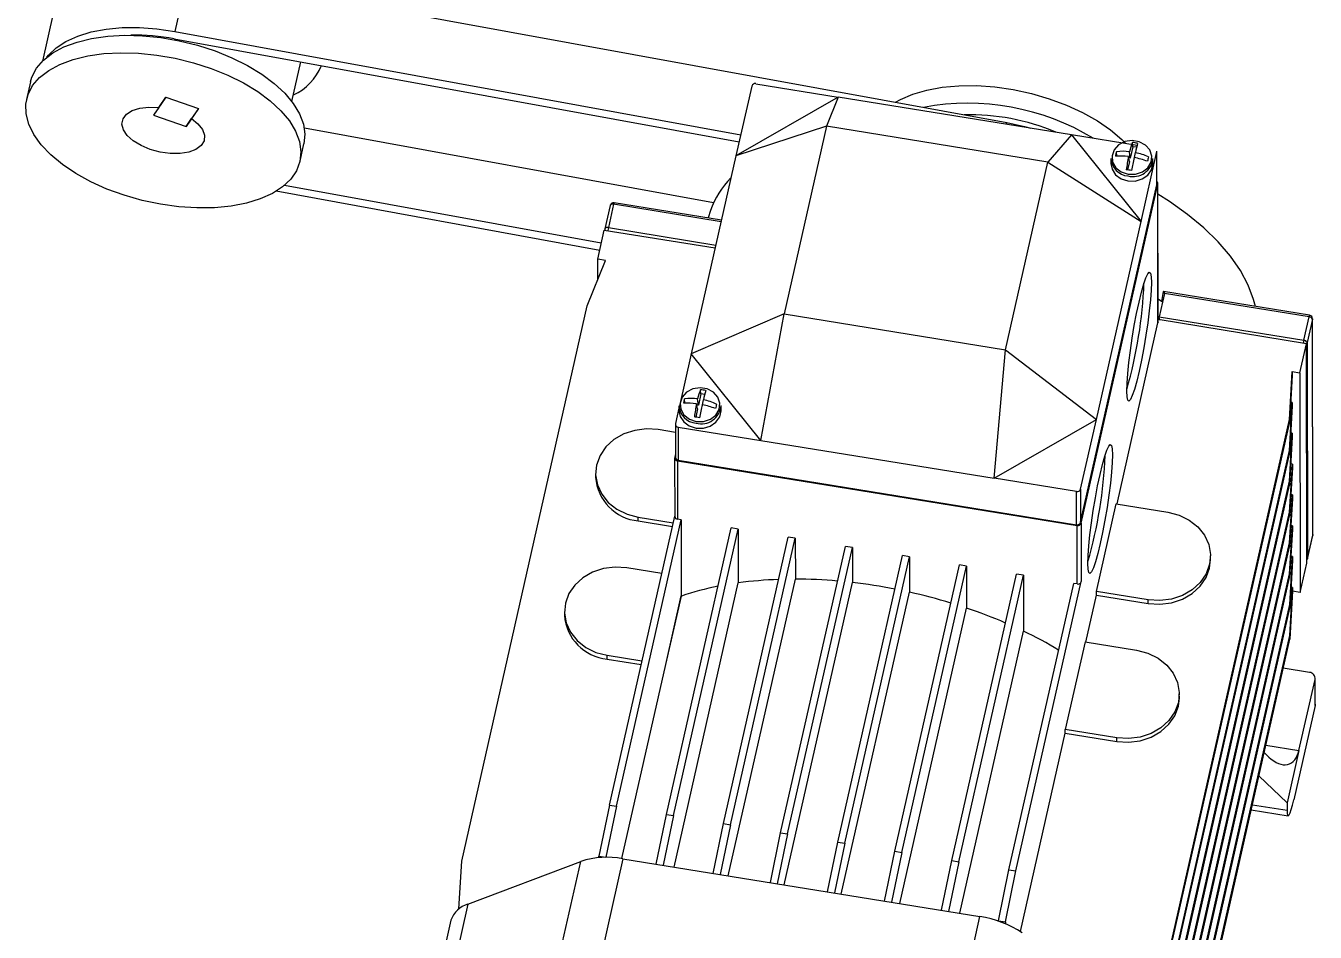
# Model space of a CAD drawing. Header units: millimetres. Extents: x 15 to 415, y 5 to 292.
# Drawn here: x 99.2 to 160.6, y 124.3 to 167.4 of the extents above; entities that cross this region are included whole.
import ezdxf

# ---------------------------------------------------------------- set-up
doc = ezdxf.new("R2010")
doc.units = ezdxf.units.MM

msp = doc.modelspace()

# ---------------------------------------------------------------- linework, layer by layer
at = {"color": 7, "linetype": 'Continuous', "lineweight": 25}
for p, q in [((106.961, 169.922), (106.333, 167.146)), ((106.961, 169.922), (145.891, 162.811)), ((100.55, 167.999), (100.036, 165.726)), ((106.309, 166.797), (133.169, 161.891)), ((106.333, 167.146), (133.246, 162.231)), ((111.905, 163.808), (112.332, 165.697)), ((99.472, 164.742), (99.284, 163.91)), ((133.77, 164.548), (133.019, 161.225)), ((133.965, 164.661), (137.884, 164.026)), ((105.906, 164.014), (105.32, 163.159)), ((105.574, 163.529), (105.908, 164.016)), ((105.906, 164.014), (107.46, 163.483)), ((105.908, 164.016), (107.461, 163.485)), ((137.884, 164.026), (133.019, 161.225)), ((137.884, 164.026), (137.33, 162.635)), ((148.981, 162.229), (137.884, 164.026)), ((105.574, 163.529), (105.32, 163.159)), ((105.32, 163.159), (106.874, 162.627)), ((105.32, 163.159), (106.874, 162.627)), ((107.46, 163.483), (106.874, 162.627)), ((107.461, 163.485), (107.127, 162.998)), ((107.46, 163.483), (107.46, 163.485)), ((106.874, 162.627), (107.127, 162.998)), ((131.956, 158.988), (112.494, 162.543)), ((137.33, 162.635), (133.019, 161.225)), ((137.33, 162.635), (135.314, 153.714)), ((147.853, 160.931), (137.33, 162.635)), ((145.891, 162.811), (145.874, 162.733)), ((148.981, 162.229), (147.853, 160.931)), ((148.981, 162.229), (152.283, 158.107)), ((152.093, 161.726), (148.981, 162.229)), ((112.289, 160.971), (112.478, 161.803)), ((151.132, 161.227), (151.11, 161.426)), ((151.771, 161.124), (151.736, 161.426)), ((151.893, 161.665), (151.771, 161.124)), ((151.893, 161.665), (151.87, 161.864)), ((152.071, 161.636), (151.893, 161.665)), ((151.971, 161.145), (152.012, 161.381)), ((152.283, 158.107), (153.034, 161.43)), ((153.034, 161.43), (153.037, 161.456)), ((153.036, 159.856), (153.034, 161.43)), ((153.039, 159.883), (153.037, 161.456)), ((133.019, 161.225), (130.893, 151.817)), ((145.837, 152.01), (147.853, 160.931)), ((147.853, 160.931), (152.283, 158.107)), ((150.848, 161.103), (150.848, 160.866)), ((151.132, 161.227), (151.131, 161.22)), ((151.173, 161.221), (151.132, 161.227)), ((151.734, 160.962), (151.644, 160.563)), ((151.734, 160.962), (151.684, 161.192)), ((151.771, 161.124), (151.696, 161.136)), ((152.848, 160.87), (152.848, 161.106)), ((126.539, 156.733), (111.154, 159.544)), ((126.615, 157.073), (111.549, 159.825)), ((149.408, 143.802), (153.036, 159.856)), ((149.435, 143.769), (153.075, 159.878)), ((153.039, 159.883), (153.036, 159.856)), ((153.087, 153.295), (153.075, 159.878)), ((153.09, 153.322), (153.078, 159.905)), ((127.041, 158.872), (126.79, 157.762)), ((127.203, 158.924), (126.953, 157.814)), ((132.312, 158.097), (127.203, 158.924)), ((132.329, 158.175), (127.23, 159)), ((131.812, 158.626), (131.695, 158.277)), ((126.444, 156.314), (126.757, 157.702)), ((126.757, 157.702), (132.029, 156.848)), ((126.786, 157.725), (126.786, 157.697)), ((126.953, 157.814), (132.061, 156.987)), ((150.157, 148.699), (152.283, 158.107)), ((125.942, 154.093), (126.812, 156.254)), ((126.812, 156.254), (126.444, 156.314)), ((126.446, 155.344), (126.444, 156.314)), ((153.329, 154.773), (153.255, 154.302)), ((153.401, 154.683), (153.307, 154.267)), ((160.296, 153.647), (153.35, 154.772)), ((160.269, 153.571), (153.401, 154.683)), ((119.977, 127.695), (125.942, 154.093)), ((153.307, 154.267), (153.088, 154.417)), ((153.307, 154.267), (153.15, 153.573)), ((135.314, 153.714), (130.893, 151.817)), ((134.194, 147.694), (135.314, 153.714)), ((135.314, 153.714), (145.837, 152.01)), ((151.14, 144.677), (153.087, 153.295)), ((153.09, 153.322), (153.087, 153.295)), ((160.15, 152.296), (153.09, 153.439)), ((153.15, 153.573), (160.018, 152.461)), ((160.018, 152.461), (160.269, 153.571)), ((160.433, 153.456), (160.182, 152.346)), ((160.436, 153.483), (160.433, 153.456)), ((160.451, 143.192), (160.433, 153.456)), ((160.454, 143.219), (160.436, 153.483)), ((159.837, 150.908), (160.15, 152.296)), ((160.169, 141.855), (160.15, 152.296)), ((160.182, 152.346), (160.2, 142.082)), ((130.893, 151.817), (130.315, 149.259)), ((134.194, 147.694), (130.893, 151.817)), ((145.291, 145.898), (145.837, 152.01)), ((145.837, 152.01), (150.157, 148.699)), ((159.335, 148.687), (159.468, 150.967)), ((159.468, 150.967), (159.837, 150.908)), ((159.468, 150.967), (159.469, 150.788)), ((159.837, 150.908), (159.855, 140.467)), ((159.469, 150.788), (159.335, 148.508)), ((130.593, 149.472), (130.571, 149.67)), ((131.232, 149.369), (131.197, 149.671)), ((131.354, 149.91), (131.232, 149.369)), ((131.354, 149.91), (131.331, 150.108)), ((131.532, 149.881), (131.354, 149.91)), ((131.432, 149.39), (131.473, 149.626)), ((130.309, 149.236), (130.142, 148.494)), ((130.309, 149.347), (130.309, 149.111)), ((130.593, 149.472), (130.592, 149.464)), ((130.634, 149.466), (130.593, 149.472)), ((131.195, 149.206), (131.105, 148.808)), ((131.195, 149.206), (131.144, 149.437)), ((131.232, 149.369), (131.157, 149.381)), ((132.309, 149.115), (132.309, 149.351)), ((159.337, 147.221), (159.471, 149.501)), ((159.471, 149.322), (159.338, 147.042)), ((159.471, 149.501), (159.394, 149.514)), ((159.471, 149.501), (159.471, 149.322)), ((130.139, 148.467), (130.141, 146.894)), ((145.291, 145.898), (150.157, 148.699)), ((149.406, 145.375), (150.157, 148.699)), ((153.369, 122.289), (159.335, 148.687)), ((153.37, 122.109), (159.335, 148.508)), ((159.335, 148.687), (159.335, 148.508)), ((130.139, 148.076), (129.316, 148.21)), ((130.274, 148.329), (130.277, 146.755)), ((130.274, 148.329), (134.194, 147.694)), ((159.34, 145.756), (159.474, 148.036)), ((159.474, 147.856), (159.34, 145.576)), ((159.474, 148.036), (159.397, 148.048)), ((159.474, 148.036), (159.474, 147.856)), ((134.194, 147.694), (145.291, 145.898)), ((153.372, 120.823), (159.337, 147.221)), ((159.337, 147.221), (159.338, 147.042)), ((130.102, 146.871), (130.107, 144.086)), ((130.141, 147.056), (130.105, 146.898)), ((130.238, 146.733), (149.24, 143.656)), ((130.238, 146.733), (130.243, 143.948)), ((130.277, 146.755), (149.213, 143.689)), ((153.372, 120.643), (159.338, 147.042)), ((159.343, 144.29), (159.476, 146.57)), ((159.476, 146.57), (159.399, 146.582)), ((159.476, 146.57), (159.477, 146.39)), ((126.346, 146.124), (126.346, 145.947)), ((159.477, 146.39), (159.343, 144.11)), ((149.211, 145.263), (145.291, 145.898)), ((149.406, 145.375), (149.408, 143.802)), ((153.375, 119.357), (159.34, 145.756)), ((153.375, 119.177), (159.34, 145.576)), ((159.34, 145.756), (159.34, 145.576)), ((149.213, 143.689), (149.211, 145.263)), ((159.345, 142.824), (159.479, 145.104)), ((159.479, 144.924), (159.346, 142.644)), ((159.479, 145.104), (159.402, 145.116)), ((159.479, 145.104), (159.479, 144.924)), ((127.001, 130.354), (130.107, 144.1)), ((150.16, 140.52), (151.101, 144.683)), ((151.101, 144.683), (153.556, 144.285)), ((153.377, 117.891), (159.343, 144.29)), ((153.377, 117.712), (159.343, 144.11)), ((159.343, 144.29), (159.343, 144.11)), ((127.333, 130.301), (130.411, 143.92)), ((128.375, 144.047), (130.035, 143.778)), ((128.375, 143.87), (128.375, 144.047)), ((128.375, 143.87), (129.996, 143.607)), ((129.715, 129.915), (132.793, 143.535)), ((130.047, 129.861), (133.125, 143.481)), ((130.411, 143.92), (130.243, 143.948)), ((130.411, 143.92), (130.418, 140.299)), ((133.125, 143.481), (132.793, 143.535)), ((133.125, 143.481), (133.13, 140.922)), ((149.245, 140.871), (149.24, 143.656)), ((149.435, 143.769), (149.44, 140.983)), ((159.348, 141.358), (159.482, 143.638)), ((159.482, 143.638), (159.405, 143.65)), ((159.482, 143.638), (159.482, 143.458)), ((132.429, 129.476), (135.507, 143.095)), ((132.761, 129.422), (135.839, 143.042)), ((135.839, 143.042), (135.507, 143.095)), ((135.839, 143.042), (135.842, 141.098)), ((159.482, 143.458), (159.348, 141.179)), ((160.199, 142.072), (160.45, 143.182)), ((160.2, 142.082), (160.451, 143.192)), ((160.451, 143.192), (160.45, 143.182)), ((160.454, 143.219), (160.451, 143.192)), ((135.143, 129.036), (138.221, 142.656)), ((135.475, 128.983), (138.553, 142.602)), ((138.553, 142.602), (138.221, 142.656)), ((138.553, 142.602), (138.556, 140.938)), ((153.38, 116.425), (159.345, 142.824)), ((153.38, 116.246), (159.346, 142.644)), ((159.345, 142.824), (159.346, 142.644)), ((129.491, 141.372), (127.832, 141.641)), ((137.857, 128.597), (140.935, 142.217)), ((138.189, 128.543), (141.267, 142.163)), ((140.571, 128.158), (143.649, 141.777)), ((140.903, 128.104), (143.981, 141.723)), ((141.267, 142.163), (140.935, 142.217)), ((141.267, 142.163), (141.27, 140.481)), ((143.981, 141.723), (143.649, 141.777)), ((143.981, 141.723), (143.984, 139.724)), ((155.586, 142.032), (155.586, 142.208)), ((159.351, 139.892), (159.484, 142.172)), ((159.485, 141.993), (159.351, 139.713)), ((159.484, 142.172), (159.407, 142.184)), ((159.484, 142.172), (159.485, 141.993)), ((159.855, 140.467), (160.169, 141.855)), ((160.2, 142.082), (160.199, 142.072)), ((132.655, 126.994), (135.842, 141.098)), ((143.285, 127.718), (146.363, 141.338)), ((143.617, 127.664), (146.695, 141.284)), ((146.695, 141.284), (146.363, 141.338)), ((146.695, 141.284), (146.699, 138.622)), ((153.382, 114.959), (159.348, 141.358)), ((153.383, 114.78), (159.348, 141.179)), ((159.348, 141.358), (159.348, 141.179)), ((130.076, 127.411), (133.13, 140.922)), ((135.308, 126.564), (138.556, 140.938)), ((138.025, 126.124), (141.27, 140.481)), ((145.999, 127.279), (149.077, 140.898)), ((146.331, 127.225), (149.44, 140.983)), ((149.245, 140.871), (149.077, 140.898)), ((150.16, 140.343), (150.16, 140.52)), ((152.615, 140.122), (150.16, 140.52)), ((159.353, 138.426), (159.487, 140.706)), ((159.487, 140.527), (159.354, 138.247)), ((159.487, 140.706), (159.41, 140.718)), ((159.487, 140.706), (159.487, 140.527)), ((159.855, 140.467), (159.487, 140.527)), ((129.682, 137.046), (130.418, 140.299)), ((129.689, 137.046), (130.424, 140.298)), ((130.418, 140.299), (130.424, 140.298)), ((149.655, 138.108), (150.16, 140.343)), ((150.16, 140.343), (152.616, 139.945)), ((152.616, 139.945), (152.615, 140.122)), ((153.385, 113.493), (159.351, 139.892)), ((159.351, 139.892), (159.351, 139.713)), ((124.861, 139.555), (124.861, 139.378)), ((140.809, 125.673), (143.984, 139.724)), ((153.385, 113.314), (159.351, 139.713)), ((143.669, 125.211), (146.699, 138.622)), ((149.616, 138.114), (148.676, 133.951)), ((149.616, 138.114), (152.072, 137.717)), ((153.388, 112.027), (159.353, 138.426)), ((153.388, 111.848), (159.354, 138.247)), ((159.353, 138.426), (159.354, 138.247)), ((126.891, 137.478), (128.55, 137.209)), ((126.891, 137.301), (126.891, 137.478)), ((126.891, 137.301), (128.512, 137.039)), ((127.597, 127.812), (129.682, 137.042)), ((129.682, 137.042), (129.689, 137.046)), ((129.682, 137.042), (129.682, 137.046)), ((160.29, 136.666), (159.042, 136.868)), ((159.791, 132.958), (160.555, 136.335)), ((160.557, 135.097), (160.555, 136.335)), ((160.563, 135.151), (160.561, 136.389)), ((154.102, 135.463), (154.101, 135.64)), ((160.557, 135.097), (159.543, 130.61)), ((160.563, 135.151), (160.557, 135.097)), ((146.544, 124.34), (148.676, 133.774)), ((148.676, 133.774), (148.676, 133.951)), ((151.131, 133.554), (148.676, 133.951)), ((148.676, 133.774), (151.131, 133.377)), ((151.131, 133.377), (151.131, 133.554)), ((158.216, 133.213), (159.791, 132.958)), ((158.135, 132.853), (158.364, 132.635)), ((159.791, 132.958), (159.227, 130.46)), ((157.884, 131.743), (159.227, 130.46)), ((127.001, 130.354), (126.5, 127.935)), ((127.333, 130.301), (126.832, 127.881)), ((127.001, 130.354), (127.333, 130.301)), ((157.52, 130.133), (159.275, 129.849)), ((157.575, 130.374), (159.228, 130.107)), ((159.227, 130.46), (159.228, 130.107)), ((129.225, 127.549), (129.715, 129.915)), ((130.047, 129.861), (129.557, 127.495)), ((129.715, 129.915), (130.047, 129.861)), ((131.939, 127.11), (132.429, 129.476)), ((132.761, 129.422), (132.271, 127.056)), ((132.429, 129.476), (132.761, 129.422)), ((134.653, 126.67), (135.143, 129.036)), ((135.475, 128.983), (134.985, 126.616)), ((135.143, 129.036), (135.475, 128.983)), ((137.367, 126.231), (137.857, 128.597)), ((138.189, 128.543), (137.699, 126.177)), ((137.857, 128.597), (138.189, 128.543)), ((140.081, 125.791), (140.571, 128.158)), ((140.571, 128.158), (140.903, 128.104)), ((119.843, 125.42), (119.977, 127.695)), ((120.274, 125.65), (125.638, 127.681)), ((124.612, 123.142), (125.638, 127.681)), ((126.5, 127.935), (126.832, 127.881)), ((126.5, 127.86), (126.5, 127.935)), ((127.644, 127.805), (126.618, 123.266)), ((126.832, 127.872), (126.832, 127.881)), ((127.644, 127.805), (144.622, 125.056)), ((140.903, 128.104), (140.413, 125.738)), ((142.795, 125.352), (143.285, 127.718)), ((143.617, 127.664), (143.126, 125.298)), ((143.285, 127.718), (143.617, 127.664)), ((145.497, 124.86), (145.999, 127.279)), ((145.829, 124.806), (146.331, 127.225)), ((145.999, 127.279), (146.331, 127.225)), ((120.274, 125.65), (119.248, 121.111)), ((119.464, 124.878), (118.438, 120.339)), ((143.596, 120.517), (144.622, 125.056)), ((145.497, 124.86), (145.829, 124.806)), ((145.497, 124.86), (145.497, 124.84)), ((145.829, 124.806), (145.83, 124.715))]:
    msp.add_line(p, q, dxfattribs=at)
at = {"color": 7, "linetype": 'Continuous', "lineweight": 25, "flags": 128}
for points in [[(99.762, 165.398), (100.094, 165.782), (100.53, 166.12), (101.063, 166.408), (101.684, 166.64), (102.381, 166.812), (103.143, 166.92), (103.955, 166.964), (104.803, 166.942), (105.672, 166.854), (106.546, 166.702), (107.411, 166.489), (108.249, 166.219), (109.047, 165.896), (109.791, 165.526), (110.466, 165.116), (111.061, 164.673), (111.565, 164.206), (111.97, 163.721), (112.267, 163.229), (112.452, 162.737), (112.522, 162.255), (112.478, 161.803)], [(100.249, 165.917), (100.321, 166.009), (100.689, 166.363), (101.157, 166.669), (101.717, 166.923), (102.358, 167.119), (103.07, 167.253), (103.838, 167.324), (104.648, 167.33), (105.485, 167.27), (106.333, 167.146)], [(99.574, 164.566), (99.905, 164.949), (100.341, 165.288), (100.875, 165.576), (101.495, 165.807), (102.193, 165.979), (102.954, 166.088), (103.766, 166.131), (104.615, 166.109), (105.484, 166.021), (106.358, 165.869), (107.222, 165.656), (108.061, 165.386), (108.859, 165.063), (109.602, 164.694), (110.278, 164.284), (110.873, 163.841), (111.377, 163.373), (111.781, 162.889), (112.079, 162.396), (112.264, 161.904), (112.334, 161.422), (112.287, 160.958), (112.124, 160.521), (111.847, 160.118), (111.463, 159.756), (110.977, 159.442), (110.399, 159.181), (109.738, 158.979), (109.007, 158.839), (108.219, 158.762), (107.387, 158.752), (106.526, 158.807), (105.652, 158.927), (104.781, 159.11), (103.928, 159.352), (103.107, 159.649), (102.335, 159.996), (101.624, 160.387), (100.988, 160.814), (100.437, 161.271), (99.981, 161.748), (99.63, 162.237), (99.388, 162.731), (99.26, 163.219), (99.249, 163.693), (99.354, 164.144), (99.574, 164.566)], [(99.472, 164.742), (99.542, 164.977), (99.762, 165.398)], [(140.604, 163.777), (140.836, 163.907), (141.424, 164.162), (142.092, 164.358), (142.83, 164.492), (143.623, 164.562), (144.459, 164.566), (145.321, 164.504), (146.196, 164.377), (147.066, 164.188), (147.916, 163.94), (148.732, 163.638), (149.499, 163.286), (150.203, 162.891), (150.831, 162.461), (151.373, 162.002), (151.564, 161.811)], [(107.127, 162.998), (107.437, 162.747), (107.647, 162.478), (107.745, 162.207), (107.724, 161.95), (107.586, 161.722), (107.339, 161.538), (106.999, 161.408), (106.585, 161.341), (106.122, 161.34), (105.64, 161.406), (105.166, 161.534), (104.73, 161.717), (104.358, 161.944), (104.072, 162.201), (103.89, 162.472), (103.823, 162.741), (103.874, 162.992), (104.041, 163.21), (104.314, 163.381), (104.675, 163.495), (105.104, 163.546), (105.574, 163.529)], [(107.127, 162.998), (107.437, 162.747), (107.647, 162.478), (107.745, 162.207), (107.724, 161.95), (107.586, 161.722), (107.339, 161.538), (106.999, 161.408), (106.585, 161.341), (106.122, 161.34), (105.64, 161.406), (105.166, 161.534), (104.73, 161.717), (104.358, 161.944), (104.072, 162.201), (103.89, 162.472), (103.823, 162.741), (103.874, 162.992), (104.041, 163.21), (104.314, 163.381), (104.675, 163.495), (105.104, 163.546), (105.574, 163.529)], [(145.891, 162.811), (146.736, 162.625), (147.033, 162.545)], [(151.669, 160.357), (152.019, 160.355), (152.346, 160.461), (152.605, 160.661), (152.763, 160.926), (152.797, 161.221), (152.702, 161.507), (152.493, 161.744), (152.196, 161.901), (151.852, 161.957), (151.508, 161.904), (151.209, 161.748), (150.997, 161.512), (150.9, 161.227), (150.931, 160.932), (151.085, 160.666), (151.343, 160.465), (151.669, 160.357)], [(150.848, 160.866), (150.904, 160.59), (151.073, 160.333), (151.336, 160.14), (151.66, 160.036), (152.008, 160.031), (152.336, 160.128), (152.605, 160.314), (152.783, 160.567), (152.848, 160.856), (152.848, 160.87)], [(127.203, 158.924), (127.171, 158.928), (127.141, 158.927), (127.113, 158.924), (127.088, 158.917), (127.067, 158.907), (127.052, 158.894), (127.043, 158.879), (127.041, 158.872)], [(157.719, 154.064), (157.635, 154.393), (157.376, 155.083), (157.007, 155.775), (156.529, 156.464), (155.948, 157.142), (155.268, 157.804), (154.495, 158.445), (153.637, 159.058), (153.079, 159.413)], [(126.953, 157.814), (126.921, 157.817), (126.89, 157.817), (126.862, 157.814), (126.837, 157.807), (126.817, 157.797), (126.801, 157.784), (126.792, 157.769), (126.79, 157.762)], [(152.184, 154.274), (152.298, 154.747), (152.408, 155.138), (152.509, 155.432), (152.598, 155.619), (152.671, 155.691), (152.725, 155.645), (152.759, 155.483), (152.771, 155.212), (152.76, 154.841), (152.727, 154.385), (152.674, 153.862), (152.602, 153.291), (152.514, 152.695), (152.413, 152.097), (152.304, 151.518), (152.19, 150.983), (152.076, 150.511), (151.966, 150.12), (151.865, 149.825), (151.776, 149.638), (151.703, 149.566), (151.649, 149.612), (151.615, 149.774), (151.603, 150.045), (151.614, 150.416), (151.646, 150.872), (151.7, 151.395), (151.772, 151.966), (151.86, 152.562), (151.961, 153.161), (152.07, 153.739), (152.184, 154.274)], [(131.13, 148.601), (131.48, 148.6), (131.807, 148.706), (132.066, 148.905), (132.224, 149.17), (132.258, 149.466), (132.163, 149.751), (131.954, 149.989), (131.657, 150.146), (131.313, 150.202), (130.969, 150.148), (130.67, 149.993), (130.458, 149.757), (130.361, 149.472), (130.392, 149.176), (130.546, 148.91), (130.804, 148.71), (131.13, 148.601)], [(130.309, 149.111), (130.365, 148.834), (130.534, 148.577), (130.797, 148.385), (131.121, 148.28), (131.469, 148.276), (131.797, 148.373), (132.066, 148.559), (132.244, 148.812), (132.309, 149.101), (132.309, 149.115)], [(129.316, 148.21), (128.758, 148.246), (128.204, 148.176), (127.682, 148.003), (127.219, 147.737), (126.837, 147.39), (126.556, 146.979), (126.39, 146.526), (126.347, 146.053), (126.429, 145.583), (126.633, 145.141), (126.947, 144.749), (127.356, 144.425), (127.841, 144.187), (128.375, 144.047)], [(150.338, 142.789), (150.224, 142.317), (150.115, 141.926), (150.013, 141.631), (149.925, 141.445), (149.852, 141.373), (149.797, 141.419), (149.763, 141.58), (149.752, 141.852), (149.762, 142.223), (149.795, 142.678), (149.848, 143.202), (149.92, 143.772), (150.009, 144.368), (150.109, 144.967), (150.218, 145.545), (150.332, 146.081), (150.446, 146.553), (150.556, 146.944), (150.657, 147.239), (150.746, 147.425), (150.819, 147.497), (150.873, 147.451), (150.907, 147.29), (150.919, 147.018), (150.908, 146.647), (150.876, 146.192), (150.822, 145.669), (150.75, 145.098), (150.662, 144.502), (150.561, 143.903), (150.452, 143.325), (150.338, 142.789)], [(153.556, 144.285), (154.091, 144.145), (154.575, 143.907), (154.984, 143.583), (155.299, 143.191), (155.502, 142.749), (155.584, 142.279), (155.541, 141.806), (155.375, 141.353), (155.094, 140.943), (154.712, 140.595), (154.249, 140.329), (153.727, 140.156), (153.173, 140.086), (152.615, 140.122)], [(127.832, 141.641), (127.273, 141.677), (126.72, 141.608), (126.198, 141.435), (125.735, 141.168), (125.353, 140.821), (125.072, 140.41), (124.906, 139.957), (124.863, 139.484), (124.945, 139.015), (125.148, 138.573), (125.463, 138.18), (125.872, 137.857), (126.356, 137.619), (126.891, 137.478)], [(152.616, 139.945), (153.174, 139.909), (153.728, 139.979), (154.249, 140.152), (154.712, 140.418), (155.094, 140.766), (155.375, 141.176), (155.541, 141.629), (155.586, 142.032)], [(152.072, 137.717), (152.606, 137.576), (153.09, 137.338), (153.5, 137.015), (153.814, 136.622), (154.018, 136.18), (154.1, 135.711), (154.057, 135.238), (153.89, 134.784), (153.609, 134.374), (153.228, 134.027), (152.764, 133.76), (152.243, 133.587), (151.689, 133.517), (151.131, 133.554)], [(151.131, 133.377), (151.689, 133.341), (152.243, 133.41), (152.765, 133.583), (153.228, 133.85), (153.61, 134.197), (153.891, 134.608), (154.057, 135.061), (154.102, 135.463)], [(159.228, 130.107), (159.234, 129.961), (159.252, 129.874), (159.281, 129.849), (159.321, 129.888), (159.368, 129.988), (159.423, 130.146), (159.482, 130.356), (159.543, 130.61)]]:
    msp.add_lwpolyline(points, dxfattribs=at)
at = {"color": 7, "linetype": 'Continuous', "lineweight": 25}
for centre, radius, start, end in [((104.49, 157.058), 9.907, 79.42027, 91.41167), ((110.859, 166.526), 2.648, 294.97214, 337.64462), ((133.929, 164.498), 0.167, 77.56531, 162.28528), ((144.048, 152.235), 11.494, 58.77154, 100.58384), ((144.142, 152.75), 10.434, 66.96844, 91.49491), ((157.012, 159.982), 6.076, 166.25505, 168.27744), ((151.424, 158.805), 2.639, 83.20478, 96.84025), ((155.114, 160.63), 3.47, 159.17883, 166.7424), ((151.542, 159.055), 2.828, 78.27111, 83.33668), ((173.882, 156.409), 22.428, 166.03012, 167.19161), ((151.402, 158.451), 2.993, 65.7002, 78.23528), ((151.744, 161.166), 0.898, 184.02759, 264.64682), ((151.24, 157.797), 3.424, 82.56111, 92.9747), ((160.56, 159.371), 9.061, 168.40752, 172.38666), ((151.903, 161.189), 0.949, 255.14586, 355.01474), ((210.629, 148.075), 60.109, 167.43887, 168.03945), ((151.199, 157.275), 3.947, 69.42813, 78.89817), ((191.768, 152.225), 40.146, 167.11321, 167.41928), ((135.724, 157.26), 4.143, 135.25158, 160.75067), ((151.1, 156.836), 3.766, 78.90226, 82.70553), ((152.951, 159.904), 0.128, 348.27816, 45.97336), ((127.204, 158.836), 0.167, 80.8039, 167.26625), ((127.344, 158.917), 0.141, 143.93226, 177.2775), ((126.953, 157.725), 0.167, 167.26625, 180.1031), ((126.907, 157.725), 0.121, 180.13084, 193.91131), ((128.453, 157.482), 1.537, 167.53012, 172.82604), ((131.633, 155.956), 20.802, 343.74289, 357.8649), ((160.409, 153.564), 0.141, 143.93226, 177.2775), ((160.268, 153.396), 0.175, 20.18144, 89.73022), ((160.269, 153.483), 0.167, 0.1031, 80.8039), ((161.519, 152.129), 1.537, 167.53012, 172.82604), ((160.017, 152.285), 0.175, 20.18144, 89.73022), ((160.052, 152.377), 0.133, 317.48003, 346.70682), ((136.473, 148.227), 6.076, 166.25505, 168.27744), ((130.885, 147.05), 2.639, 83.20478, 96.84025), ((134.575, 148.875), 3.47, 159.17883, 166.7424), ((131.003, 147.299), 2.828, 78.27111, 83.33668), ((153.343, 144.654), 22.428, 166.03012, 167.19161), ((130.863, 146.696), 2.993, 65.7002, 78.23528), ((131.205, 149.41), 0.898, 184.02759, 264.64682), ((130.701, 146.042), 3.424, 82.56111, 92.9747), ((140.021, 147.616), 9.061, 168.40752, 172.38666), ((131.364, 149.433), 0.949, 255.14586, 355.01474), ((190.09, 136.32), 60.109, 167.43887, 168.03945), ((130.66, 145.519), 3.947, 69.42813, 78.89817), ((171.229, 140.47), 40.146, 167.11321, 167.41928), ((130.285, 148.473), 0.145, 171.62719, 265.73911), ((130.561, 145.081), 3.766, 78.90226, 82.70553), ((130.249, 146.877), 0.145, 171.62719, 265.73911), ((130.289, 146.903), 0.148, 183.53297, 265.14143), ((129.782, 147.763), 20.802, 343.74289, 357.8649), ((128.592, 146.112), 2.253, 184.20196, 264.47245), ((149.247, 145.426), 0.167, 257.56531, 342.28528), ((130.255, 144.095), 0.148, 183.53297, 265.14143), ((149.249, 143.852), 0.167, 257.56531, 342.28528), ((149.276, 143.819), 0.167, 257.56531, 342.28528), ((160.287, 143.219), 0.167, 347.26625, 0.1031), ((160.07, 142.113), 0.133, 317.48003, 346.70682), ((160.036, 142.108), 0.167, 322.49402, 347.26625), ((135.705, 121.928), 19.168, 91.95074, 97.72185), ((135.805, 117.512), 23.587, 85.02814, 89.90824), ((134.749, 127.536), 13.474, 101.05121, 108.72032), ((135.568, 114.945), 26.164, 78.96709, 83.44329), ((135.505, 114.551), 26.564, 73.0727, 77.46522), ((149.281, 141.034), 0.167, 257.56531, 342.28528), ((127.108, 139.543), 2.253, 184.20196, 264.47245), ((136.109, 116.375), 24.641, 66.745, 71.36061), ((137.864, 120.179), 20.45, 59.11892, 64.40379), ((129.815, 139.988), 2.946, 267.42157, 267.55937), ((160.268, 136.377), 0.289, 351.62719, 85.73911), ((126.882, 123.843), 4.035, 79.11635, 107.96382), ((120.609, 124.488), 1.21, 106.07758, 161.17531), ((143.89, 120.166), 4.944, 56.35137, 81.48787)]:
    msp.add_arc(centre, radius, start, end, dxfattribs=at)
for centre, major_axis, ratio, start_param, end_param in [((153.237, 154.621), (0.152, 0.13), 0.517897, 5.677872, 6.852203), ((158.677, 134.023), (-0.642, 1.711), 0.562829, 2.279227, 3.850024)]:
    msp.add_ellipse(centre, major_axis=major_axis, ratio=ratio, start_param=start_param, end_param=end_param, dxfattribs=at)
msp.add_open_spline([(153.188, 153.423), (153.182, 153.431), (153.166, 153.454), (153.152, 153.497), (153.145, 153.541), (153.149, 153.563), (153.15, 153.573)], degree=3, knots=[0, 0, 0, 0, 0.190372, 0.532605, 0.805189, 1, 1, 1, 1], dxfattribs=at)

doc.saveas('drawing.dxf')
